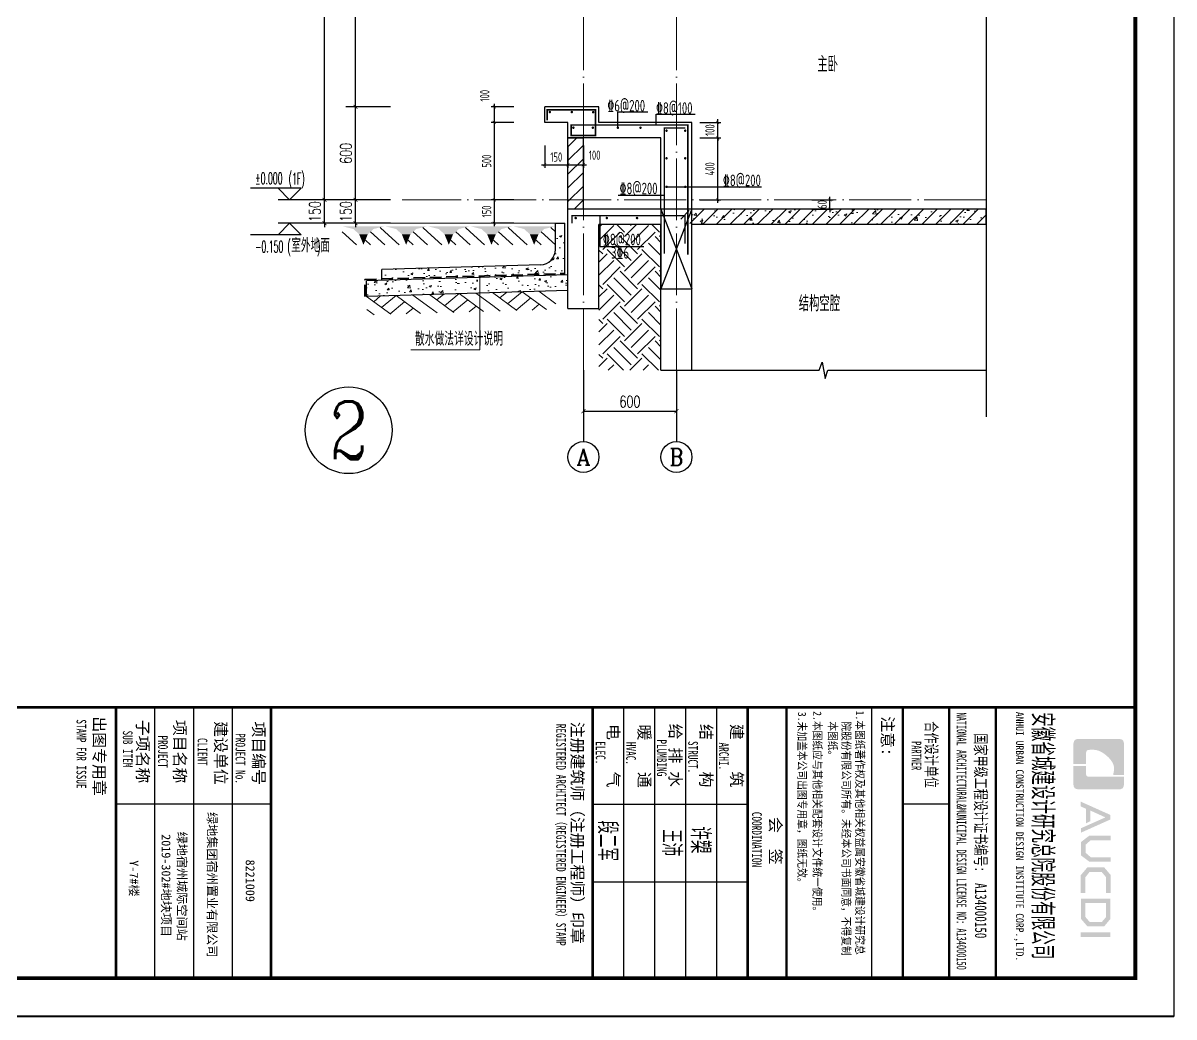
# Model space of a CAD drawing. Extents: x -655480 to 203344, y -294099 to 287156.
# Drawn here: x 35053 to 42478, y 118011 to 124426 of the extents above; entities that cross this region are included whole.
import ezdxf
from ezdxf.enums import TextEntityAlignment as Align

# ---------------------------------------------------------------- set-up
doc = ezdxf.new("R2010")
doc.units = 0
doc.header["$LTSCALE"] = 1000
doc.linetypes.add('DASH', pattern=[0.35, 0.25, -0.1])
doc.linetypes.add('DOTE', pattern=[2.42, 2, -0.2, 0.02, -0.2])
doc.layers.get('0').update_dxf_attribs({"linetype": 'CONTINUOUS'})
doc.layers.get('DEFPOINTS').update_dxf_attribs({"linetype": 'CONTINUOUS'})
for name, color, linetype in [('A-AXIS_TEXT', 7, 'CONTINUOUS'), ('AXIS', 3, 'CONTINUOUS'), ('COLUMN', 4, 'CONTINUOUS'), ('DIM', 2, 'CONTINUOUS'), ('DIM_ELEV', 3, 'CONTINUOUS'), ('DIM_IDEN', 67, 'CONTINUOUS'), ('DIM_SYMB', 3, 'CONTINUOUS'), ('PUB_DIM', 3, 'CONTINUOUS'), ('PUB_TEXT', 2, 'CONTINUOUS'), ('REIN', 6, 'CONTINUOUS'), ('S-大样-砼线', 7, 'CONTINUOUS'), ('S-引出线', 40, 'CONTINUOUS'), ('TEXT', 2, 'CONTINUOUS'), ('WALL', 5, 'CONTINUOUS'), ('图签文字', 4, 'CONTINUOUS')]:
    doc.layers.add(name, color=color, linetype=linetype)
for name, color, linetype, lineweight in [('AXIS_TEXT', 7, 'CONTINUOUS', 20), ('DOTE', 19, 'DOTE', 9), ('PUB_HATCH', 8, 'CONTINUOUS', 9), ('图框', 9, 'CONTINUOUS', 18), ('图签', 147, 'CONTINUOUS', 18), ('填充', 251, 'CONTINUOUS', 5), ('平面-排水沟', 86, 'CONTINUOUS', 15), ('立面-中轮廓线', 30, 'CONTINUOUS', 35), ('粉刷', 251, 'CONTINUOUS', 9)]:
    doc.layers.add(name, color=color, linetype=linetype, lineweight=lineweight)
doc.layers.add('yichutu', color=7, linetype='CONTINUOUS', true_color=0xffffff)
doc.styles.add('_TCH_AXIS', font='COMPLEX', dxfattribs={"bigfont": 'GBCBIG'})
doc.styles.add('_TCH_DIM', font='SIMPLEX.shx', dxfattribs={"width": 0.7, "bigfont": 'GBCBIG.shx'})
doc.styles.add('_TCH_DIM_T3', font='SIMPLEX', dxfattribs={"width": 0.705882, "bigfont": 'GBCBIG'})
doc.styles.add('COMPLEX', font='COMPLEX')
doc.styles.add('DIM_FONT_T3', font='SIMPLEX', dxfattribs={"width": 0.705882, "bigfont": 'GBCBIG'})
doc.styles.add('HT', font='simhei.ttf')
doc.styles.add('TSSD_DIMENSION', font='Tssdeng.shx', dxfattribs={"width": 0.7, "bigfont": 'tssdchn.shx'})
doc.styles.add('TSSD_REIN', font='tssdeng.shx', dxfattribs={"width": 0.7, "height": 300, "bigfont": 'tssdchn.shx'})
doc.styles.add('宋体', font='', dxfattribs={"height": 50})
doc.styles.add('建筑图签-1', font='simhei.ttf', dxfattribs={"width": 0.7})
doc.styles.add('建筑图签-2', font='TXT.shx', dxfattribs={"width": 0.5, "bigfont": 'HZTXT.shx'})
doc.styles.get('宋体').set_extended_font_data('SimSun')
doc.dimstyles.new('_TCH_ARCH&&25', dxfattribs={"dimtxt": 74.375, "dimasz": 25, "dimexe": 62.5, "dimexo": 75, "dimgap": 25, "dimtad": 1, "dimdec": 0, "dimzin": 0, "dimdsep": 46, "dimtxsty": '_TCH_DIM_T3', "dimblk": 'ARCHTICK', "dimcen": 0.09, "dimclrt": 7, "dimazin": 0, "dimtfac": 1, "dimtdec": 0, "dimtix": 1, "dimtmove": 2, "dimatfit": 3, "dimldrblk": 'ARCHTICK', "dimfxl": 1, "dimtolj": 1, "dimtzin": 0, "dimarcsym": 0})
doc.dimstyles.new('TSSD_20_20', dxfattribs={"dimtxt": 60, "dimasz": 20, "dimexe": 20, "dimexo": 50, "dimgap": 20, "dimtad": 1, "dimdec": 0, "dimzin": 0, "dimdsep": 46, "dimtxsty": 'TSSD_DIMENSION', "dimblk": 'ARCHTICK', "dimblk1": 'ARCHTICK', "dimblk2": 'ARCHTICK', "dimcen": 0, "dimdle": 20, "dimclrt": 7, "dimadec": 0, "dimazin": 0, "dimtfac": 1, "dimtdec": 0, "dimtix": 1, "dimtmove": 2, "dimatfit": 3, "dimfxl": 1, "dimtolj": 1, "dimtzin": 0, "dimarcsym": 0})
pattern_1 = [(50, (28072.99, 249033.25), (143.452037, -12.550427), [15, -165]), (355, (28072.99, 249033.25), (-27.750267, 150.438427), [12, -132]), (100.4514, (28084.94, 249032.2), (115.701876, 137.88791), [12.74804, -140.22842]), (46.1842, (28072.99, 249073.25), (213.44821, -33.1038), [22.5, -247.5]), (96.6356, (28090.77, 249070.5), (186.93254, 194.82357), [19.12206, -210.3426]), (351.1842, (28072.99, 249073.25), (186.93239, 194.82372), [18, -198]), (21, (28092.99, 249063.25), (119.38141, -80.52378), [15, -165]), (326, (28092.99, 249063.25), (48.663066, 145.03001), [12, -132]), (71.4514, (28102.93, 249056.54), (168.044526, 64.5061), [12.74804, -140.22842]), (37.5, (28072.986, 249033.25), (2.431971, 66.578771), [0, -130.4, 0, -134, 0, -132.5]), (7.5, (28072.986, 249033.25), (52.613907, 78.882342), [0, -76.4, 0, -127.4, 0, -50.5]), (327.5, (28028.386, 249033.25), (106.764487, -4.510974), [0, -50, 0, -156, 0, -207]), (317.5, (28008.39, 249033.25), (116.637234, 20.020996), [0, -65, 0, -103.6, 0, -147])]

# ---------------------------------------------------------------- blocks, each defined once
blk = doc.blocks.new('$LINEPAT$素土夯实')
at = {"color": 0}
for p, q in [((0, -210), (210, 0)), ((120, -300), (420, 0)), ((420, 0), (608, -188)), ((495, -300), (795, 0)), ((615, 0), (705, -90)), ((315, -105), (502, -293)), ((210, -210), (300, -300)), ((705, -300), (795, -210))]:
    blk.add_line(p, q, dxfattribs=at)
blk = doc.blocks.new('$LinePat$自然土壤')
at = {"color": 0}
for p, q in [((0, -90), (71, -19)), ((0, -300), (211, -89)), ((420, -300), (630, -90)), ((210, -300), (286, -224))]:
    blk.add_line(p, q, dxfattribs=at)
for points in [[(0, 0), (630, 0), (168, -45), (462, -45)], [(168, -45), (462, -45), (252, -132), (378, -132)], [(252, -132), (378, -132), (315, -300)]]:
    blk.add_solid(points, dxfattribs=at)
blk = doc.blocks.new('sanshui')
at = {"layer": '粉刷'}
h = blk.add_hatch(dxfattribs=at)
h.set_pattern_fill('混凝土', color=256, scale=20)
h.set_pattern_definition(pattern_1)
edge = h.paths.add_edge_path()
edge.add_line((346317.8, 427329.6), (346257.8, 427329.6))
edge.add_line((346257.8, 427329.6), (346257.8, 427160.3))
edge.add_arc((346157.8, 427160.3), 100, 271.71836, 360, ccw=False)
edge.add_line((346160.8, 427060.3), (345137.8, 427029.6))
edge.add_line((345137.8, 427029.6), (345137.8, 426969.6))
edge.add_line((345137.8, 426969.6), (346317.8, 427005))
edge.add_line((346317.8, 427005), (346317.8, 427329.6))
h = blk.add_hatch(dxfattribs=at)
h.set_pattern_fill('混凝土', color=256, scale=20)
h.set_pattern_definition(pattern_1)
h.paths.add_polyline_path([(346337.8, 426895.6), (346337.8, 426995.6), (345037.8, 426956.6), (345037.8, 426856.6)])
at = {"layer": 'COLUMN'}
for p, q in [((346257.8, 427329.6), (346317.8, 427329.6)), ((346257.8, 427160.3), (346257.8, 427329.6)), ((346317.8, 426995), (346317.8, 427329.6)), ((346160.8, 427060.3), (345137.8, 427029.6)), ((345137.8, 426959.6), (345137.8, 427029.6)), ((346338.1, 426995.6), (345037.8, 426956.6)), ((345037.8, 426856.6), (345037.8, 426956.6)), ((346338.1, 426895.6), (345037.8, 426856.6))]:
    blk.add_line(p, q, dxfattribs=at)
blk.add_arc((346157.8, 427160.3), 100, 271.71836, 0, dxfattribs=at)
at = {"layer": '立面-中轮廓线', "linetype": 'DASH', "ltscale": 0.3}
blk.add_lwpolyline([(345027.8, 426856.6), (345027.8, 426966.3), (346317.8, 427005)], dxfattribs=at)
at = {"layer": '粉刷'}
blk.add_line((344881.5, 427329.6), (346257.8, 427329.6), dxfattribs=at)
at = {"layer": '粉刷', "yscale": 0.4, "zscale": 0.4}
for name, p, xscale, rotation in [('$LinePat$自然土壤', (345156.8, 427309.6), -0.4369306507241237, 359.9999999999903), ('$LinePat$自然土壤', (345432, 427309.6), -0.4369306507241237, 359.9999999999903), ('$LinePat$自然土壤', (345707.3, 427309.6), -0.4369306507241237, 359.9999999999903), ('$LinePat$自然土壤', (345982.6, 427309.6), -0.4369306507241237, 359.9999999999903), ('$LinePat$自然土壤', (346257.8, 427309.6), -0.4369306507241237, 359.9999999999903), ('$LINEPAT$素土夯实', (345444.5, 426868.8), -0.5117605352322558, 1.718358001643932), ('$LINEPAT$素土夯实', (345851.2, 426881), -0.5117605352322558, 1.718358001643932), ('$LINEPAT$素土夯实', (346257.8, 426893.2), -0.5117605352322558, 1.718358001643932)]:
    blk.add_blockref(name, p, dxfattribs=dict(at, xscale=xscale, rotation=rotation))
blk = doc.blocks.new('院标1')
h = blk.add_hatch(color=150)
h.dxf.hatch_style = 1
h.set_gradient(color1=(33, 113, 253), color2=(33, 113, 253), tint=1, name='INVCURVED')
edge = h.paths.add_edge_path()
edge.add_spline(control_points=[(116373, 648379), (116379, 648379), (116382, 648379), (116391, 648379), (116391, 648379), (116391, 648379), (116616, 648379), (116616, 648379), (116616, 648379), (116616, 648379), (116616, 648054), (116616, 648054), (116616, 648054), (116616, 648054), (116108, 648054), (116108, 648054), (116108, 648054), (116028, 648054), (115963, 648111), (115963, 648199), (115963, 648199), (115963, 648199), (115963, 649215), (115963, 649215), (115963, 649215), (115963, 649295), (116018, 649360), (116108, 649360), (116108, 649360), (116108, 649360), (116897, 649360), (116897, 649360), (116897, 649360), (116897, 649360), (116897, 649080), (116897, 649080), (116897, 649080), (116897, 649080), (116566, 649140), (116356, 648859), (116356, 648859), (116245, 648719), (116240, 648545), (116247, 648466), (116247, 648466), (116254, 648386), (116247, 648466), (116247, 648466), (116247, 648466), (116247, 648466), (116258, 648374), (116373, 648379)], knot_values=[0, 0, 0, 0, 0.071429, 0.071429, 0.071429, 0.107143, 0.142857, 0.142857, 0.142857, 0.178571, 0.214286, 0.214286, 0.214286, 0.25, 0.285714, 0.285714, 0.285714, 0.321429, 0.357143, 0.357143, 0.357143, 0.392857, 0.428571, 0.428571, 0.428571, 0.464286, 0.5, 0.5, 0.5, 0.535714, 0.571429, 0.571429, 0.571429, 0.607143, 0.642857, 0.642857, 0.642857, 0.678571, 0.714286, 0.714286, 0.714286, 0.75, 0.785714, 0.785714, 0.785714, 0.821429, 0.857143, 0.857143, 0.857143, 0.928571, 1, 1, 1, 1], degree=3, periodic=0)
h = blk.add_hatch(color=150)
h.dxf.hatch_style = 1
h.set_gradient(color1=(33, 113, 253), color2=(33, 113, 253), tint=1, name='INVCURVED')
edge = h.paths.add_edge_path()
edge.add_spline(control_points=[(117268, 649215), (117268, 649215), (117268, 648199), (117268, 648199), (117268, 648199), (117268, 648114), (117212, 648054), (117123, 648054), (117123, 648054), (117123, 648054), (116663, 648054), (116663, 648054), (116663, 648054), (116663, 648054), (116663, 648379), (116663, 648379), (116663, 648379), (116663, 648379), (116865, 648379), (116865, 648379), (116865, 648379), (116907, 648379), (116941, 648413), (116941, 648455), (116941, 648455), (116941, 648455), (116941, 649360), (116941, 649360), (116941, 649360), (116941, 649360), (117123, 649360), (117123, 649360), (117123, 649360), (117204, 649360), (117268, 649306), (117268, 649215)], knot_values=[0, 0, 0, 0, 0.1, 0.1, 0.1, 0.15, 0.2, 0.2, 0.2, 0.25, 0.3, 0.3, 0.3, 0.35, 0.4, 0.4, 0.4, 0.45, 0.5, 0.5, 0.5, 0.55, 0.6, 0.6, 0.6, 0.65, 0.7, 0.7, 0.7, 0.75, 0.8, 0.8, 0.8, 0.9, 1, 1, 1, 1], degree=3, periodic=0)
blk = doc.blocks.new('GFDDDDRG')
at = {"layer": '图框'}
h = blk.add_hatch(color=256, dxfattribs=at)
h.paths.add_polyline_path([(922489, -158906), (922489, -158969), (922104, -158969), (922104, -158906)])
h.paths.add_polyline_path([(922431, -158530), (922168, -158530), (922168, -158710), (922221, -158772), (922380, -158772), (922431, -158712)], flags=16)
h.paths.add_polyline_path([(922490, -158471), (922109, -158471), (922109, -158732), (922194, -158831), (922408, -158831), (922490, -158733)])
h.paths.add_polyline_path([(922492, -158399), (922434, -158399), (922434, -158196), (922378, -158129), (922219, -158129), (922167, -158196), (922167, -158400), (922107, -158400), (922107, -158169), (922194, -158067), (922408, -158067), (922492, -158166)])
h.paths.add_polyline_path([(922491, -157658), (922491, -157718), (922235, -157718), (922170, -157775), (922170, -157880), (922235, -157937), (922491, -157937), (922491, -157994), (922217, -157994), (922108, -157912), (922108, -157743), (922218, -157658)])
h.paths.add_polyline_path([(922490, -157392), (922490, -157450), (922108, -157621), (922108, -157564), (922425, -157423), (922231, -157335), (922231, -157471), (922173, -157501), (922173, -157311), (922107, -157282), (922107, -157220)])
for p, q in [((920410, -156002), (920410, -159502)), ((921010, -156002), (921010, -159502)), ((921010, -156002), (921010, -159502))]:
    blk.add_line(p, q, dxfattribs=at)
blk.add_lwpolyline([(923310, -107437), (923310, -159999), (893610, -159999), (893610, -107437)], close=True, dxfattribs=at)
blk.add_lwpolyline([(923310, -107437), (923310, -159999), (893610, -159999), (893610, -107437)], close=True, dxfattribs=at)
at = {"layer": '图框', "const_width": 50}
blk.add_lwpolyline([(894110, -159499), (922810, -159499), (922810, -108687), (894110, -108687)], close=True, dxfattribs=at)
at = {"layer": '图框'}
for points, const_width in [([(894110, -156002), (922810, -156002)], 35), ([(909660, -159502), (909660, -156002)], 35), ([(910160, -156002), (910160, -159502)], 17.5), ([(910660, -156002), (910660, -159502)], 17.5), ([(911160, -156002), (911160, -159502)], 17.5), ([(911660, -156002), (911660, -159502)], 35), ([(911660, -156002), (911660, -159502)], 35), ([(915810, -156006), (915810, -159506)], 35), ([(916210, -156006), (916210, -159506)], 17.5), ([(916610, -156006), (916610, -159506)], 17.5), ([(917010, -156006), (917010, -159506)], 17.5), ([(917410, -156006), (917410, -159506)], 17.5), ([(917810, -156006), (917810, -159506)], 35), ([(917810, -156006), (917810, -159506)], 35), ([(918310, -156006), (918310, -159506)], 30), ([(919410, -156002), (919410, -159502)], 17.5), ([(919810, -156002), (919810, -159502)], 30), ([(919810, -156002), (919810, -159502)], 30), ([(920410, -156002), (920410, -159502)], 30), ([(920410, -156002), (920410, -159502)], 30), ([(921010, -156002), (921010, -159502)], 30), ([(909660, -157252), (911660, -157252)], 17.5), ([(917810, -157256), (915810, -157256)], 17.5), ([(920410, -157252), (919810, -157252)], 17.5), ([(917810, -158256), (915810, -158256)], 17.5)]:
    blk.add_lwpolyline(points, dxfattribs=dict(at, const_width=const_width))
at = {"xscale": 0.5, "yscale": 0.5, "zscale": 0.5, "rotation": 270}
blk.add_blockref('院标1', (597985, -98428), dxfattribs=at)
at = {"layer": '图框'}
for s, height, style, width, p in [('3.未加盖本公司出图专用章，图纸无效。', 105, 'HT', 0.88, (918459, -156061)), (' 2.本图纸应与其他相关配套设计文件统一使用。 ', 105, 'HT', 0.88, (918656, -155989)), ('1.本图纸著作权及其他相关权益属安徽省城建设计研究总', 105, 'HT', 0.88, (919206, -156045)), ('ANHUI URBAN CONSTRUCTION DESIGN INSTITUTE CORP.,LTD.', 100, '建筑图签-1', 0.91, (921271, -156061)), ('STAMP FOR ISSUE', 125, '建筑图签-1', 0.7, (909150, -156158)), ('本图纸。', 105, 'HT', 0.88, (918854, -156184)), ('院股份有限公司所有。未经本公司书面同意，不得复制', 105, 'HT', 0.88, (919029, -156184)), ('NATIONAL ARCHITECTURAL&MUNICIPAL DESIGN LICENSE NO: A134000150', 125, '建筑图签-1', 0.6, (920507, -156070)), ('SUB ITEM', 125, '建筑图签-1', 0.7, (909748, -156303)), ('PROJECT No.', 125, '建筑图签-1', 0.7, (911202, -156337, -899)), ('REGISTERED ARCHITECT（REGISTERED ENGINEER）STAMP', 125, '建筑图签-1', 0.7, (915339, -156216)), ('PROJECT', 125, '建筑图签-1', 0.7, (910203, -156366)), ('CLIENT', 125, '建筑图签-1', 0.7, (910713, -156399)), ('ELEC.', 125, '建筑图签-1', 0.7, (915850, -156441)), ('HVAC.', 125, '建筑图签-1', 0.7, (916242, -156449)), ('PLUMBING', 125, '建筑图签-1', 0.7, (916639, -156417)), ('STRUCT.', 125, '建筑图签-1', 0.7, (917042, -156437)), ('ARCHI.', 125, '建筑图签-1', 0.7, (917441, -156457)), ('PARTNER', 125, '建筑图签-1', 0.6, (919927, -156439)), ('COORDINATION', 125, '建筑图签-1', 0.7, (917866, -157352))]:
    blk.add_text(s, height=height, rotation=270, dxfattribs=dict(at, style=style, width=width)).set_placement(p)
at = {"layer": '图签', "color": 2, "style": '宋体'}
for s, height, p in [('绿地集团宿州置业有限公司', 114.67, (910841, -157355)), ('2019-302#地块项目', 114.67, (910249, -157640)), ('绿地宿州城际空间站', 114.7, (910454, -157607)), ('Y-7#楼', 114.7, (909834, -157977)), ('8221009', 114.7, (911334, -157968))]:
    blk.add_text(s, height=height, rotation=270, dxfattribs=at).set_placement(p)
at = {"layer": '图签文字', "color": 7, "style": '建筑图签-1'}
for s, p in [('出图专用章', (909369, -156120)), ('子项名称', (909930, -156165)), ('项目名称', (910408, -156165)), ('建设单位', (910937, -156182)), ('项目编号', (911426, -156186)), ('注册建筑师（注册工程师）印章', (915537, -156190)), ('给 排 水', (916802, -156214)), ('注意:', (919541, -156118)), ('电    气', (916001, -156219)), ('暖    通', (916401, -156224)), ('结    构', (917199, -156219)), ('建    筑', (917593, -156217)), ('会  签', (918094, -157419))]:
    blk.add_text(s, height=150, rotation=270, dxfattribs=at).set_placement(p)
for s, height, width, p in [('合作设计单位', 150, 0.7, (920105, -156184)), ('安徽省城建设计研究总院股份有限公司', 250, 0.55, (921498, -156066)), ('国家甲级工程设计证书编号:  A134000150', 150, 0.7, (920743, -156338))]:
    blk.add_text(s, height=height, rotation=270, dxfattribs=dict(at, width=width)).set_placement(p)
at = {"layer": '图签文字', "color": 1, "style": '建筑图签-2', "width": 0.7}
for s, p in [('段二军', (915876, -157462)), ('许槊', (917074, -157539)), ('王沛', (916703, -157575))]:
    blk.add_text(s, height=250, rotation=270, dxfattribs=at).set_placement(p)
blk = doc.blocks.new('yct-1051-594-26275-14850-25-1002.0')
at = {"layer": 'yichutu', "color": 7, "true_color": 0xffffff}
blk.add_lwpolyline([(0, 0), (0, 14850), (26275, 14850), (26275, 0)], close=True, dxfattribs=at)
blk = doc.blocks.new('_ArchTick')
at = {"color": 0, "linetype": 'ByBlock', "const_width": 0.15}
blk.add_lwpolyline([(-0.5, -0.5), (0.5, 0.5)], dxfattribs=at)
blk = doc.blocks.new('*D2800')
at = {"layer": 'AXIS', "color": 0, "lineweight": -2, "transparency": 16777216}
for p, q in [((38668.8, 122109.6), (38668.8, 121858)), ((39268.8, 122109.6), (39268.8, 121858)), ((38668.8, 121920.5), (39268.8, 121920.5))]:
    blk.add_line(p, q, dxfattribs=at)
at = {"layer": 'DEFPOINTS', "color": 0, "transparency": 16777216}
for p in [(38668.8, 122184.6), (39268.8, 122184.6), (39268.8, 121920.5)]:
    blk.add_point(p, dxfattribs=at)
at = {"layer": 'AXIS', "color": 0, "lineweight": -2, "transparency": 16777216, "xscale": 25, "yscale": 25, "zscale": 25, "rotation": 180}
blk.add_blockref('_ArchTick', (38668.8, 121920.5), dxfattribs=at)
at = {"layer": 'AXIS', "color": 0, "lineweight": -2, "transparency": 16777216, "xscale": 25, "yscale": 25, "zscale": 25}
blk.add_blockref('_ArchTick', (39268.8, 121920.5), dxfattribs=at)
at = {"layer": 'AXIS', "color": 7, "transparency": 16777216, "insert": (38968.8, 121982.7), "char_height": 74.38, "attachment_point": 5, "style": '_TCH_DIM_T3'}
blk.add_mtext('\\A1;600', dxfattribs=at)
blk = doc.blocks.new('*D2801')
at = {"layer": 'DEFPOINTS', "color": 0, "transparency": 16777216}
for p in [(37198.6, 123284.6), (37498.6, 123284.6), (37498.6, 123134.1)]:
    blk.add_point(p, dxfattribs=at)
at = {"layer": 'PUB_DIM', "color": 0, "lineweight": -2, "transparency": 16777216}
for p, q in [((37423.6, 123284.6), (37136.1, 123284.6)), ((37198.6, 123284.6), (37198.6, 123309.6)), ((37198.6, 123134.1), (37198.6, 123284.6)), ((37423.6, 123134.1), (37136.1, 123134.1)), ((37198.6, 123134.1), (37198.6, 123109.1))]:
    blk.add_line(p, q, dxfattribs=at)
at = {"layer": 'PUB_DIM', "color": 0, "lineweight": -2, "transparency": 16777216, "xscale": 25, "yscale": 25, "zscale": 25}
for p, rotation in [((37198.6, 123284.6), 270), ((37198.6, 123134.1), 90)]:
    blk.add_blockref('_ArchTick', p, dxfattribs=dict(at, rotation=rotation))
at = {"layer": 'PUB_DIM', "color": 7, "transparency": 16777216, "insert": (37136.4, 123209.3), "char_height": 74.38, "attachment_point": 5, "rotation": 90, "style": '_TCH_DIM_T3'}
blk.add_mtext('\\A1;150', dxfattribs=at)
blk = doc.blocks.new('*D2802')
at = {"layer": 'DEFPOINTS', "color": 0, "transparency": 16777216}
for p in [(37198.6, 123884.6), (37498.6, 123884.6), (37498.6, 123284.6)]:
    blk.add_point(p, dxfattribs=at)
at = {"layer": 'PUB_DIM', "color": 0, "lineweight": -2, "transparency": 16777216}
for p, q in [((37423.6, 123884.6), (37136.1, 123884.6)), ((37198.6, 123284.6), (37198.6, 123884.6)), ((37423.6, 123284.6), (37136.1, 123284.6))]:
    blk.add_line(p, q, dxfattribs=at)
at = {"layer": 'PUB_DIM', "color": 0, "lineweight": -2, "transparency": 16777216, "xscale": 25, "yscale": 25, "zscale": 25}
for p, rotation in [((37198.6, 123884.6), 90), ((37198.6, 123284.6), 270)]:
    blk.add_blockref('_ArchTick', p, dxfattribs=dict(at, rotation=rotation))
at = {"layer": 'PUB_DIM', "color": 7, "transparency": 16777216, "insert": (37136.4, 123584.6), "char_height": 74.38, "attachment_point": 5, "rotation": 90, "style": '_TCH_DIM_T3'}
blk.add_mtext('\\A1;600', dxfattribs=at)
blk = doc.blocks.new('*D2803')
at = {"layer": 'DEFPOINTS', "color": 0, "transparency": 16777216}
for p in [(37198.6, 125584.6), (37498.6, 125584.6), (37498.6, 123884.6)]:
    blk.add_point(p, dxfattribs=at)
at = {"layer": 'PUB_DIM', "color": 0, "lineweight": -2, "transparency": 16777216}
for p, q in [((37423.6, 125584.6), (37136.1, 125584.6)), ((37198.6, 123884.6), (37198.6, 125584.6)), ((37423.6, 123884.6), (37136.1, 123884.6))]:
    blk.add_line(p, q, dxfattribs=at)
at = {"layer": 'PUB_DIM', "color": 0, "lineweight": -2, "transparency": 16777216, "xscale": 25, "yscale": 25, "zscale": 25}
for p, rotation in [((37198.6, 125584.6), 90), ((37198.6, 123884.6), 270)]:
    blk.add_blockref('_ArchTick', p, dxfattribs=dict(at, rotation=rotation))
at = {"layer": 'PUB_DIM', "color": 7, "transparency": 16777216, "insert": (37136.4, 124734.6), "char_height": 74.38, "attachment_point": 5, "rotation": 90, "style": '_TCH_DIM_T3'}
blk.add_mtext('\\A1;1700', dxfattribs=at)
blk = doc.blocks.new('*D2804')
at = {"layer": 'DEFPOINTS', "color": 0, "transparency": 16777216}
for p in [(36998.6, 123284.6), (37498.6, 123284.6), (37498.6, 123134.1)]:
    blk.add_point(p, dxfattribs=at)
at = {"layer": 'PUB_DIM', "color": 0, "lineweight": -2, "transparency": 16777216}
for p, q in [((37423.6, 123284.6), (36936.1, 123284.6)), ((36998.6, 123284.6), (36998.6, 123309.6)), ((36998.6, 123134.1), (36998.6, 123284.6)), ((37423.6, 123134.1), (36936.1, 123134.1)), ((36998.6, 123134.1), (36998.6, 123109.1))]:
    blk.add_line(p, q, dxfattribs=at)
at = {"layer": 'PUB_DIM', "color": 0, "lineweight": -2, "transparency": 16777216, "xscale": 25, "yscale": 25, "zscale": 25}
for p, rotation in [((36998.6, 123284.6), 270), ((36998.6, 123134.1), 90)]:
    blk.add_blockref('_ArchTick', p, dxfattribs=dict(at, rotation=rotation))
at = {"layer": 'PUB_DIM', "color": 7, "transparency": 16777216, "insert": (36936.4, 123209.3), "char_height": 74.38, "attachment_point": 5, "rotation": 90, "style": '_TCH_DIM_T3'}
blk.add_mtext('\\A1;150', dxfattribs=at)
blk = doc.blocks.new('*D2805')
at = {"layer": 'DEFPOINTS', "color": 0, "transparency": 16777216}
for p in [(36998.6, 126184.6), (37498.6, 126184.6), (37498.6, 123284.6)]:
    blk.add_point(p, dxfattribs=at)
at = {"layer": 'PUB_DIM', "color": 0, "lineweight": -2, "transparency": 16777216}
for p, q in [((37423.6, 126184.6), (36936.1, 126184.6)), ((36998.6, 123284.6), (36998.6, 126184.6)), ((37423.6, 123284.6), (36936.1, 123284.6))]:
    blk.add_line(p, q, dxfattribs=at)
at = {"layer": 'PUB_DIM', "color": 0, "lineweight": -2, "transparency": 16777216, "xscale": 25, "yscale": 25, "zscale": 25}
for p, rotation in [((36998.6, 126184.6), 90), ((36998.6, 123284.6), 270)]:
    blk.add_blockref('_ArchTick', p, dxfattribs=dict(at, rotation=rotation))
at = {"layer": 'PUB_DIM', "color": 7, "transparency": 16777216, "insert": (36936.4, 124734.6), "char_height": 74.38, "attachment_point": 5, "rotation": 90, "style": '_TCH_DIM_T3'}
blk.add_mtext('\\A1;2900', dxfattribs=at)
blk = doc.blocks.new('_AXISO')
blk.add_circle((0, 0), 0.5)
at = {"layer": 'A-AXIS_TEXT', "style": 'COMPLEX', "width": 1.041667}
blk.add_attdef('A', text='', height=0.56, dxfattribs=at).set_placement((-0.25, -0.28), (0.25, -0.28), align=Align.FIT)
blk = doc.blocks.new('20210809.02264474')
at = {"layer": 'REIN', "const_width": 9}
for points in [[(87154.5, 67468.2), (87154.5, 67535.4), (87466.6, 67535.4), (87466.6, 67369.4), (87309.3, 67369.4), (87309.3, 67436.6), (88061.9, 67436.6), (88061.9, 66601.6)], [(87910.8, 66607.2), (87910.8, 67418.4), (88045.5, 67418.4)], [(87315.3, 66801.7), (87315.3, 66852.1), (88043.8, 66852.1), (88043.8, 66672.6)]]:
    blk.add_lwpolyline(points, dxfattribs=at)
at = {"layer": 'REIN', "const_width": 8}
for points in [[(87167.8, 67520.8, 1), (87175.8, 67520.8, 1)], [(87309.3, 67520.8, 1), (87317.3, 67520.8, 1)], [(87447.5, 67519.9, 1), (87455.5, 67519.9, 1)], [(87319.5, 67419.9, 1), (87327.5, 67419.9, 1)], [(87445.5, 67419.9, 1), (87453.5, 67419.9, 1)], [(87606.9, 67419.9, 1), (87614.9, 67419.9, 1)], [(87752.9, 67419.9, 1), (87760.9, 67419.9, 1)], [(87920.5, 67400.7, 1), (87928.5, 67400.7, 1)], [(88041.3, 67400.7, 1), (88049.3, 67400.7, 1)], [(87920.5, 67222.4, 1), (87928.5, 67222.4, 1)], [(88041.3, 67222.4, 1), (88049.3, 67222.4, 1)], [(87920.5, 67038.2, 1), (87928.5, 67038.2, 1)], [(88041.3, 67038.2, 1), (88049.3, 67038.2, 1)], [(87334.7, 66837, 1), (87342.7, 66837, 1)], [(87535.2, 66837, 1), (87543.2, 66837, 1)], [(87730.4, 66837, 1), (87738.4, 66837, 1)]]:
    blk.add_lwpolyline(points, format="xyb", close=True, dxfattribs=at)
at = {"layer": 'S-引出线'}
for p, q in [((87610.9, 67419.9), (87610.9, 67523.1)), ((87610.9, 67523.1), (87803.1, 67523.1)), ((87613.5, 66985.2), (87910.8, 66985.2)), ((87924.5, 67038.2), (88536.4, 67038.2)), ((87493.6, 66852.1), (87493.6, 66653.9)), ((87493.6, 66653.9), (87778.8, 66653.9))]:
    blk.add_line(p, q, dxfattribs=at)
blk.add_lwpolyline([(87857.5, 67436.6), (87857.5, 67507.5), (88108.6, 67507.5)], dxfattribs=at)
at = {"layer": 'TEXT', "style": 'TSSD_REIN', "width": 0.7}
for s, p in [('%%1326@200', (87543, 67524.5)), ('%%1328@100', (87856.5, 67509)), ('%%1328@200', (88288.3, 67042.3)), ('%%1328@200', (87621.6, 66990.2)), ('%%1328@200', (87514, 66661)), ('3%%1326', (87566.3, 66575.2))]:
    blk.add_text(s, height=75, rotation=0, dxfattribs=at).set_placement(p)
blk = doc.blocks.new('20210809.03062775')
at = {"layer": 'S-大样-砼线'}
for p, q in [((87154.5, 67095.9), (87354.5, 66580.9)), ((87354.5, 67095.9), (87154.5, 66580.9))]:
    blk.add_line(p, q, dxfattribs=at)
blk.add_lwpolyline([(87354.5, 67095.9), (87154.5, 67095.9), (87154.5, 66580.9), (87354.5, 66580.9)], close=True, dxfattribs=at)
blk = doc.blocks.new('20210902.15310509')
at = {"layer": 'DOTE', "color": 1, "linetype": 'DOTE', "ltscale": 0.2}
for p, q in [((85753.4, -133245.9), (85753.4, -113645.9)), ((86353.4, -133245.9), (86353.4, -113645.9)), ((88352, -132145.9), (84583.2, -132145.9))]:
    blk.add_line(p, q, dxfattribs=at)
blk = doc.blocks.new('*D2663')
at = {"layer": 'DEFPOINTS', "color": 0, "transparency": 16777216}
for p in [(25595.1, 85276), (25761.1, 85276), (25595.1, 85216)]:
    blk.add_point(p, dxfattribs=at)
at = {"layer": 'DIM', "color": 0, "lineweight": -2, "transparency": 16777216}
for p, q in [((25645.1, 85276), (25781.1, 85276)), ((25761.1, 85276), (25761.1, 85296)), ((25761.1, 85216), (25761.1, 85276)), ((25645.1, 85216), (25781.1, 85216)), ((25761.1, 85216), (25761.1, 85196))]:
    blk.add_line(p, q, dxfattribs=at)
at = {"layer": 'DIM', "color": 0, "lineweight": -2, "transparency": 16777216, "xscale": 20, "yscale": 20, "zscale": 20}
for p, rotation in [((25761.1, 85276), 270), ((25761.1, 85216), 90)]:
    blk.add_blockref('_ArchTick', p, dxfattribs=dict(at, rotation=rotation))
at = {"layer": 'DIM', "color": 7, "transparency": 16777216, "insert": (25711.1, 85246), "char_height": 60, "attachment_point": 5, "rotation": 90, "style": 'TSSD_DIMENSION'}
blk.add_mtext('\\A1;60', dxfattribs=at)
blk = doc.blocks.new('*D2671')
at = {"layer": 'DEFPOINTS', "color": 0, "transparency": 16777216}
for p in [(23920.9, 85676), (24070.9, 85676), (24070.9, 85502.3)]:
    blk.add_point(p, dxfattribs=at)
at = {"layer": 'DIM', "color": 0, "lineweight": -2, "transparency": 16777216}
for p, q in [((23920.9, 85626), (23920.9, 85482.3)), ((24070.9, 85626), (24070.9, 85482.3)), ((23900.9, 85502.3), (24090.9, 85502.3))]:
    blk.add_line(p, q, dxfattribs=at)
at = {"layer": 'DIM', "color": 0, "lineweight": -2, "transparency": 16777216, "xscale": 20, "yscale": 20, "zscale": 20, "rotation": 180}
blk.add_blockref('_ArchTick', (23920.9, 85502.3), dxfattribs=at)
at = {"layer": 'DIM', "color": 0, "lineweight": -2, "transparency": 16777216, "xscale": 20, "yscale": 20, "zscale": 20}
blk.add_blockref('_ArchTick', (24070.9, 85502.3), dxfattribs=at)
at = {"layer": 'DIM', "color": 7, "transparency": 16777216, "insert": (23995.9, 85552.3), "char_height": 60, "attachment_point": 5, "style": 'TSSD_DIMENSION'}
blk.add_mtext('\\A1;150', dxfattribs=at)
blk = doc.blocks.new('*D2672')
at = {"layer": 'DEFPOINTS', "color": 0, "transparency": 16777216}
for p in [(24070.9, 85676), (24170.9, 85676), (24170.9, 85502.3)]:
    blk.add_point(p, dxfattribs=at)
at = {"layer": 'DIM', "color": 0, "lineweight": -2, "transparency": 16777216}
for p, q in [((24070.9, 85626), (24070.9, 85482.3)), ((24170.9, 85626), (24170.9, 85482.3)), ((24050.9, 85502.3), (24190.9, 85502.3))]:
    blk.add_line(p, q, dxfattribs=at)
at = {"layer": 'DIM', "color": 0, "lineweight": -2, "transparency": 16777216, "xscale": 20, "yscale": 20, "zscale": 20, "rotation": 180}
blk.add_blockref('_ArchTick', (24070.9, 85502.3), dxfattribs=at)
at = {"layer": 'DIM', "color": 0, "lineweight": -2, "transparency": 16777216, "xscale": 20, "yscale": 20, "zscale": 20}
blk.add_blockref('_ArchTick', (24170.9, 85502.3), dxfattribs=at)
at = {"layer": 'DIM', "color": 7, "transparency": 16777216, "insert": (24243.3, 85564.5), "char_height": 60, "attachment_point": 5, "style": 'TSSD_DIMENSION'}
blk.add_mtext('\\A1;100', dxfattribs=at)
blk = doc.blocks.new('*D2673')
at = {"layer": 'DEFPOINTS', "color": 0, "transparency": 16777216}
for p in [(23596.3, 85876), (23770.9, 85876), (23770.9, 85776)]:
    blk.add_point(p, dxfattribs=at)
at = {"layer": 'DIM', "color": 0, "lineweight": -2, "transparency": 16777216}
for p, q in [((23720.9, 85876), (23576.3, 85876)), ((23596.3, 85756), (23596.3, 85896)), ((23720.9, 85776), (23576.3, 85776))]:
    blk.add_line(p, q, dxfattribs=at)
at = {"layer": 'DIM', "color": 0, "lineweight": -2, "transparency": 16777216, "xscale": 20, "yscale": 20, "zscale": 20}
for p, rotation in [((23596.3, 85876), 90), ((23596.3, 85776), 270)]:
    blk.add_blockref('_ArchTick', p, dxfattribs=dict(at, rotation=rotation))
at = {"layer": 'DIM', "color": 7, "transparency": 16777216, "insert": (23534.1, 85948.4), "char_height": 60, "attachment_point": 5, "rotation": 90, "style": 'TSSD_DIMENSION'}
blk.add_mtext('\\A1;100', dxfattribs=at)
blk = doc.blocks.new('*D2674')
at = {"layer": 'DEFPOINTS', "color": 0, "transparency": 16777216}
for p in [(23596.3, 85776), (23770.9, 85776), (23770.9, 85276)]:
    blk.add_point(p, dxfattribs=at)
at = {"layer": 'DIM', "color": 0, "lineweight": -2, "transparency": 16777216}
for p, q in [((23720.9, 85776), (23576.3, 85776)), ((23596.3, 85256), (23596.3, 85796)), ((23720.9, 85276), (23576.3, 85276))]:
    blk.add_line(p, q, dxfattribs=at)
at = {"layer": 'DIM', "color": 0, "lineweight": -2, "transparency": 16777216, "xscale": 20, "yscale": 20, "zscale": 20}
for p, rotation in [((23596.3, 85776), 90), ((23596.3, 85276), 270)]:
    blk.add_blockref('_ArchTick', p, dxfattribs=dict(at, rotation=rotation))
at = {"layer": 'DIM', "color": 7, "transparency": 16777216, "insert": (23546.3, 85526), "char_height": 60, "attachment_point": 5, "rotation": 90, "style": 'TSSD_DIMENSION'}
blk.add_mtext('\\A1;500', dxfattribs=at)
blk = doc.blocks.new('*D2675')
at = {"layer": 'DEFPOINTS', "color": 0, "transparency": 16777216}
for p in [(23596.3, 85276), (23770.9, 85276), (23770.9, 85126)]:
    blk.add_point(p, dxfattribs=at)
at = {"layer": 'DIM', "color": 0, "lineweight": -2, "transparency": 16777216}
for p, q in [((23720.9, 85276), (23576.3, 85276)), ((23596.3, 85106), (23596.3, 85296)), ((23720.9, 85126), (23576.3, 85126))]:
    blk.add_line(p, q, dxfattribs=at)
at = {"layer": 'DIM', "color": 0, "lineweight": -2, "transparency": 16777216, "xscale": 20, "yscale": 20, "zscale": 20}
for p, rotation in [((23596.3, 85276), 90), ((23596.3, 85126), 270)]:
    blk.add_blockref('_ArchTick', p, dxfattribs=dict(at, rotation=rotation))
at = {"layer": 'DIM', "color": 7, "transparency": 16777216, "insert": (23546.3, 85201), "char_height": 60, "attachment_point": 5, "rotation": 90, "style": 'TSSD_DIMENSION'}
blk.add_mtext('\\A1;150', dxfattribs=at)
blk = doc.blocks.new('*D2676')
at = {"layer": 'DEFPOINTS', "color": 0, "transparency": 16777216}
for p in [(24870.9, 85776), (25036.9, 85776), (24870.9, 85676)]:
    blk.add_point(p, dxfattribs=at)
at = {"layer": 'DIM', "color": 0, "lineweight": -2, "transparency": 16777216}
for p, q in [((24920.9, 85776), (25056.9, 85776)), ((25036.9, 85776), (25036.9, 85796)), ((25036.9, 85676), (25036.9, 85776)), ((24920.9, 85676), (25056.9, 85676)), ((25036.9, 85676), (25036.9, 85656))]:
    blk.add_line(p, q, dxfattribs=at)
at = {"layer": 'DIM', "color": 0, "lineweight": -2, "transparency": 16777216, "xscale": 20, "yscale": 20, "zscale": 20}
for p, rotation in [((25036.9, 85776), 270), ((25036.9, 85676), 90)]:
    blk.add_blockref('_ArchTick', p, dxfattribs=dict(at, rotation=rotation))
at = {"layer": 'DIM', "color": 7, "transparency": 16777216, "insert": (24986.9, 85726), "char_height": 60, "attachment_point": 5, "rotation": 90, "style": 'TSSD_DIMENSION'}
blk.add_mtext('\\A1;100', dxfattribs=at)
blk = doc.blocks.new('*D2684')
at = {"layer": 'DEFPOINTS', "color": 0, "transparency": 16777216}
for p in [(24870.9, 85676), (25036.9, 85676), (24870.9, 85276)]:
    blk.add_point(p, dxfattribs=at)
at = {"layer": 'DIM', "color": 0, "lineweight": -2, "transparency": 16777216}
for p, q in [((25036.9, 85256), (25036.9, 85696)), ((24920.9, 85676), (25056.9, 85676)), ((24920.9, 85276), (25056.9, 85276))]:
    blk.add_line(p, q, dxfattribs=at)
at = {"layer": 'DIM', "color": 0, "lineweight": -2, "transparency": 16777216, "xscale": 20, "yscale": 20, "zscale": 20}
for p, rotation in [((25036.9, 85676), 90), ((25036.9, 85276), 270)]:
    blk.add_blockref('_ArchTick', p, dxfattribs=dict(at, rotation=rotation))
at = {"layer": 'DIM', "color": 7, "transparency": 16777216, "insert": (24986.9, 85476), "char_height": 60, "attachment_point": 5, "rotation": 90, "style": 'TSSD_DIMENSION'}
blk.add_mtext('\\A1;400', dxfattribs=at)
blk = doc.blocks.new('20210902.15332757')
at = {"layer": 'DIM'}
for base, p1, p2, angle, picture, middle in [((84525.4, -132475.9), (84700, -132575.9), (84700, -132475.9), 90, '*D2673', (84463.2, -132403.5)), ((85100, -132849.6), (85000, -132675.9), (85100, -132675.9), 0, '*D2672', (85172.5, -132787.4))]:
    dim = blk.add_linear_dim(base=base, p1=p1, p2=p2, angle=angle, dimstyle='TSSD_20_20', dxfattribs=at)
    dim.commit()
    dim.dimension.update_dxf_attribs({"geometry": picture, "text_midpoint": middle, "dimtype": 129, "insert": (60929.1, -218351.9)})
for p1, p2, distance, picture, middle in [((84700, -133075.9), (84700, -132575.9), 174.6, '*D2674', (84475.4, -132825.9)), ((85800, -132675.9), (85800, -132575.9), -166, '*D2676', (85916, -132625.9)), ((84850, -132675.9), (85000, -132675.9), -173.7, '*D2671', (84925, -132799.6)), ((85800, -133075.9), (85800, -132675.9), -166, '*D2684', (85916, -132875.9)), ((84700, -133225.9), (84700, -133075.9), 174.6, '*D2675', (84475.4, -133150.9)), ((86524.3, -133135.9), (86524.3, -133075.9), -166, '*D2663', (86640.2, -133105.9))]:
    dim = blk.add_aligned_dim(p1=p1, p2=p2, distance=distance, dimstyle='TSSD_20_20', dxfattribs=at)
    dim.commit()
    dim.dimension.update_dxf_attribs({"geometry": picture, "text_midpoint": middle, "insert": (60929.1, -218351.9)})

msp = doc.modelspace()

# ---------------------------------------------------------------- hatches: boundary and pattern name
at = {"layer": 'PUB_HATCH'}
h = msp.add_hatch(dxfattribs=at)
h.set_pattern_fill('普通砖', color=256, scale=25, style=0)
h.set_pattern_definition([(45, (-512502.044, 291772.47), (-44.1941915, 44.1941915), [])])
h.paths.add_polyline_path([(38568.81, 123224.56), (38668.81, 123224.56), (38668.81, 123684.56), (38568.81, 123684.56)])
h = msp.add_hatch(dxfattribs=at)
h.set_pattern_fill('钢筋混凝土', color=256, scale=25, style=0)
h.set_pattern_definition([(45, (-512502.044, 291727.59), (-44.194174, 44.194174), []), (50, (-512502.04, 291727.59), (179.315046, -15.688034), [18.75, -206.25]), (355, (-512502.04, 291727.6), (-34.687833, 188.048033), [15, -165]), (100.4514, (-512487.1, 291726.28), (144.627345, 172.359886), [15.93505, -175.28553]), (46.1842, (-512502.04, 291777.6), (266.81026, -41.37975), [28.125, -309.375]), (96.6356, (-512479.8, 291774.14), (233.66568, 243.52947), [23.90257, -262.92825]), (351.1842, (-512502.04, 291777.6), (233.66549, 243.52965), [22.5, -247.5]), (21, (-512477.04, 291765.09), (149.226763, -100.654723), [18.75, -206.25]), (326, (-512477.04, 291765.1), (60.828833, 181.28751), [15, -165]), (71.4514, (-512464.6, 291756.7), (210.055657, 80.632624), [15.93505, -175.28553]), (37.5, (-512502.044, 291727.59), (3.039964, 83.2234635), [0, -163, 0, -167.5, 0, -165.625]), (7.5, (-512502.04, 291727.59), (65.767384, 98.602928), [0, -95.5, 0, -159.25, 0, -63.125]), (327.5, (-512557.794, 291727.59), (133.455609, -5.638718), [0, -62.5, 0, -195, 0, -258.75]), (317.5, (-512582.79, 291727.59), (145.796542, 25.026246), [0, -81.25, 0, -129.5, 0, -183.75])])
h.paths.add_polyline_path([(41267.33, 123224.56), (39368.81, 123224.56), (39268.81, 123174.56), (39368.81, 123124.56), (41267.33, 123124.56)])
at = {"layer": '填充'}
h = msp.add_hatch(dxfattribs=at)
h.set_pattern_fill('EARTH', color=250, scale=50, angle=45, style=0)
h.set_pattern_definition([(45, (-1076329.46, -333008.81), (0, 224.506403), [158.75, -158.75]), (45, (-1076371.56, -332966.72), (0, 224.506403), [158.75, -158.75]), (45, (-1076413.65, -332924.62), (0, 224.506403), [158.75, -158.75]), (135, (-1076413.65, -332896.56), (-224.506403, 0), [158.75, -158.75]), (135, (-1076371.56, -332854.46), (-224.506403, 0), [158.75, -158.75]), (135, (-1076329.46, -332812.37), (-224.506403, 0), [158.75, -158.75])])
h.paths.add_polyline_path([(39168.81, 122184.56), (39168.81, 123124.57), (38768.81, 123124.55), (38768.81, 122184.56)])

# ---------------------------------------------------------------- linework, layer by layer
at = {"layer": 'AXIS'}
for p, q in [((38668.78, 122184.56), (38668.78, 121725.17)), ((39268.78, 122184.56), (39268.78, 121725.17))]:
    msp.add_line(p, q, dxfattribs=at)
at = {"layer": 'AXIS', "color": 6}
msp.add_circle((37154.2, 121797.98), 280, dxfattribs=at)
at = {"layer": 'DIM_ELEV'}
for p, q in [((36848.61, 123359.56), (36520.61, 123359.56)), ((36773.61, 123284.56), (36698.61, 123359.56)), ((36773.61, 123284.56), (36848.61, 123359.56)), ((37198.61, 123284.56), (36698.61, 123284.56)), ((36773.61, 123134.09), (36698.61, 123059.09)), ((37198.61, 123134.09), (36698.61, 123134.09)), ((36773.61, 123134.09), (36848.61, 123059.09)), ((36848.61, 123059.09), (36520.61, 123059.09))]:
    msp.add_line(p, q, dxfattribs=at)
at = {"layer": 'DIM_SYMB'}
for points in [[(41267.33, 141204.56), (41267.33, 131572.68), (41319.83, 131553.58), (41214.83, 131535.06), (41267.33, 131516.43), (41267.33, 121884.56)], [(39168.81, 122184.56), (40189.95, 122184.56), (40209.05, 122237.06), (40227.57, 122132.06), (40246.2, 122184.56), (41267.33, 122184.56)]]:
    msp.add_lwpolyline(points, dxfattribs=at)
at = {"layer": 'WALL'}
for p, q in [((38768.81, 123884.56), (38418.81, 123884.56)), ((38418.81, 123784.56), (38418.81, 123884.56)), ((38768.81, 123784.56), (38768.81, 123884.56)), ((38568.81, 123784.56), (38418.81, 123784.56)), ((38568.81, 123684.56), (38568.81, 123784.56)), ((39368.81, 123784.56), (38768.81, 123784.56)), ((39368.81, 123224.56), (39368.81, 123784.56)), ((38675.49, 123684.56), (38568.81, 123684.56)), ((38568.81, 123224.56), (38568.81, 123684.56)), ((38568.81, 123684.56), (38668.81, 123684.56)), ((38668.81, 123224.56), (38668.81, 123684.56)), ((39168.81, 123684.56), (38675.49, 123684.56)), ((39168.81, 123224.56), (39168.81, 123684.56)), ((38568.81, 122584.56), (38568.81, 123224.56)), ((39168.81, 123224.56), (38568.81, 123224.56)), ((41267.33, 123224.56), (39368.81, 123224.56)), ((41267.33, 123124.56), (41267.33, 123224.56)), ((38768.81, 122584.56), (38768.81, 123124.56)), ((39168.81, 123124.56), (38768.81, 123124.56)), ((39168.81, 122184.56), (39168.81, 123124.56)), ((41267.33, 123124.56), (39368.81, 123124.56)), ((39368.81, 122184.56), (39368.81, 123124.56)), ((38568.81, 122584.56), (38768.81, 122584.56)), ((39168.81, 122184.56), (39368.81, 122184.56))]:
    msp.add_line(p, q, dxfattribs=at)
at = {"layer": '平面-排水沟'}
for p, q in [((37999.79, 122784.97), (37999.79, 122317.13)), ((37999.79, 122317.13), (37555.66, 122317.13))]:
    msp.add_line(p, q, dxfattribs=at)
at = {"layer": '平面-排水沟', "const_width": 6.67}
msp.add_lwpolyline([(37999.79, 122788.3, 1), (37999.79, 122781.63, 1)], format="xyb", close=True, dxfattribs=at)

# ---------------------------------------------------------------- block references
at = {"xscale": 0.5, "yscale": 0.5, "zscale": 0.5}
msp.add_blockref('GFDDDDRG', (-419176.43, 198011.07), dxfattribs=at)
msp.add_blockref('sanshui', (-307769.32, -304195.07))
at = {"layer": 'AXIS'}
ref = msp.add_blockref('_AXISO', (38668.78, 121625.17), dxfattribs=dict(at, xscale=200, yscale=200, zscale=200))
ref.add_attrib('A', 'A', dxfattribs={"layer": 'AXIS_TEXT', "height": 106.3, "style": '_TCH_AXIS'}).set_placement((38623.22, 121572.02), (38714.33, 121572.02), align=Align.FIT)
ref = msp.add_blockref('_AXISO', (39268.78, 121625.17), dxfattribs=dict(at, xscale=200, yscale=200, zscale=200))
ref.add_attrib('A', 'B', dxfattribs={"layer": 'AXIS_TEXT', "height": 108.81, "style": '_TCH_AXIS'}).set_placement((39224.73, 121570.76), (39312.82, 121570.76), align=Align.FIT)
at = {"layer": 'DIM'}
msp.add_blockref('20210902.15332757', (-46431.23, 256360.45), dxfattribs=at)
at = {"layer": 'DIM_IDEN'}
msp.add_blockref('20210809.03062775', (-47985.7, 56128.62), dxfattribs=at)
at = {"layer": 'DOTE'}
msp.add_blockref('20210902.15310509', (-47084.63, 255430.45), dxfattribs=at)
at = {"layer": 'REIN'}
msp.add_blockref('20210809.02264474', (-48719.84, 56330.41), dxfattribs=at)
at = {"layer": 'yichutu', "rotation": 270}
msp.add_blockref('yct-1051-594-26275-14850-25-1002.0', (27628.46, 144292.59), dxfattribs=at)

# ---------------------------------------------------------------- texts
at = {"layer": 'AXIS_TEXT', "color": 6, "style": '_TCH_AXIS'}
msp.add_text('2', height=372.76, dxfattribs=at).set_placement((37029.94, 121611.6), (37278.45, 121611.6), align=Align.FIT)
at = {"layer": 'PUB_TEXT'}
for s, height, style, width, p in [('主卧', 100, 'TSSD_REIN', 0.7, (40178.03, 124110.18)), ('%%P0.000', 74.375, '_TCH_DIM', 0.494118, (36551.61, 123385.81)), ('(1F)', 74.375, '_TCH_DIM', 0.494118, (36766.99, 123384.59)), ('(', 74.38, '_TCH_DIM', 0.494118, (36758.94, 122946.56)), ('室外地面', 89.362, '_TCH_DIM', 0.7, (36783.44, 122946.56)), (')', 74.38, '_TCH_DIM', 0.494118, (36950.25, 122946.56)), ('-0.150', 74.375, '_TCH_DIM', 0.494118, (36550.21, 122945.34)), ('结构空腔', 100, 'TSSD_REIN', 0.7, (40057.83, 122565.98)), ('散水做法详设计说明', 89.362, 'DIM_FONT_T3', 0.705882, (37581.91, 122343.38))]:
    msp.add_text(s, height=height, dxfattribs=dict(at, style=style, width=width)).set_placement(p)

# ---------------------------------------------------------------- dimensions: what is measured, and where the dimension line sits
at = {"layer": 'AXIS'}
dim = msp.add_aligned_dim(p1=(38668.81, 122184.56), p2=(39268.78, 122184.56), distance=-264.03, dimstyle='_TCH_ARCH&&25', dxfattribs=at)
dim.commit()
dim.dimension.update_dxf_attribs({"geometry": '*D2800', "text_midpoint": (38968.79, 121982.71)})
at = {"layer": 'PUB_DIM'}
for p1, p2, distance, picture, middle in [((37498.61, 123284.56), (37498.61, 126184.56), 500, '*D2805', (36936.43, 124734.56)), ((37498.61, 123884.56), (37498.61, 125584.56), 300, '*D2803', (37136.43, 124734.56)), ((37498.61, 123284.56), (37498.61, 123884.56), 300, '*D2802', (37136.43, 123584.56)), ((37498.61, 123134.09), (37498.61, 123284.56), 500, '*D2804', (36936.43, 123209.33)), ((37498.61, 123134.09), (37498.61, 123284.56), 300, '*D2801', (37136.43, 123209.33))]:
    dim = msp.add_aligned_dim(p1=p1, p2=p2, distance=distance, dimstyle='_TCH_ARCH&&25', dxfattribs=at)
    dim.commit()
    dim.dimension.update_dxf_attribs({"geometry": picture, "text_midpoint": middle})

doc.saveas('drawing.dxf')
